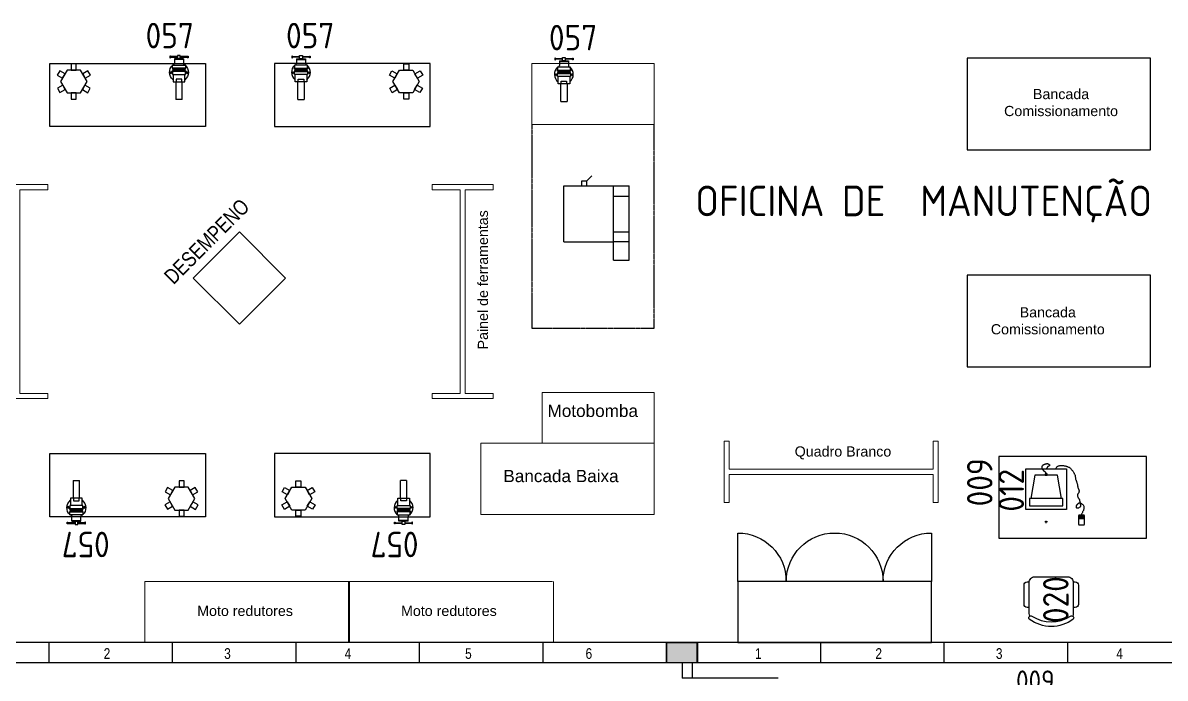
# Model space of a CAD drawing. Header units: millimetres. Extents: x 18768 to 1484868, y -11027 to 520152.
# Drawn here: x 96011 to 107219, y 494528 to 500961 of the extents above; entities that cross this region are included whole.
import ezdxf
from ezdxf.enums import TextEntityAlignment as Align

# ---------------------------------------------------------------- set-up
doc = ezdxf.new("R2010")
doc.units = ezdxf.units.MM
doc.linetypes.add('DASHED', pattern=[0.75, 0.55, -0.2])
doc.linetypes.add('HIDDEN2', pattern=[4.7625, 3.175, -1.5875])
for name, color, linetype in [('4-MOBILIA', 4, 'Continuous'), ('L025-CONTORNO', 7, 'Continuous'), ('L025-TEXTO', 7, 'Continuous'), ('L025-TRACEJ', 140, 'DASHED'), ('L035-ARRANJO-ADQUIRIR', 102, 'Continuous'), ('L035-ARRANJO-EXISTENTE', 180, 'Continuous'), ('L035-ARRANJO-REMANEJADO', 200, 'Continuous'), ('L035-TEXTO', 40, 'Continuous'), ('PAREDES', 7, 'Continuous')]:
    doc.layers.add(name, color=color, linetype=linetype)
doc.styles.add('ISO-CP--25', font='isocp.shx', dxfattribs={"height": 250})
doc.styles.add('ISO-CP--35', font='isocp.shx', dxfattribs={"height": 350})
doc.styles.get("Standard").update_dxf_attribs({"font": 'arial.ttf'})

# ---------------------------------------------------------------- blocks, each defined once
blk = doc.blocks.new('BL_SENAI_id9320210400')
at = {"layer": 'L035-ARRANJO-ADQUIRIR', "color": 0}
for points in [[(-690, 550, -0.290756), (-310, 550, 0.829608), (-284, 579, 0.333333), (-716, 579, 0.829608), (-690, 550)], [(-717, 464), (-737, 464, 0.414214), (-767, 434), (-767, 244, 0.414214), (-737, 214), (-717, 214)], [(-710, 550, 0.129448), (-717, 523), (-717, 219, 0.414214), (-663, 164), (-338, 164, 0.414214), (-284, 219), (-284, 525, 0.120944), (-290, 550)], [(-284, 214), (-264, 214, 0.414214), (-234, 244), (-234, 434, 0.414214), (-264, 464), (-284, 464)]]:
    blk.add_lwpolyline(points, format="xyb", dxfattribs=at)
at = {"layer": 'L025-TEXTO', "style": 'ISO-CP--25'}
blk.add_attdef('rmp_mt_codmaterial', (15, 15), '', height=40, dxfattribs=at)
at = {"layer": 'L025-TEXTO', "style": 'ISO-CP--25', "flags": 1}
for tag in ['rmp_mt_nomeunid', 'rmp_mt_potencia', 'rmp_mt_cod']:
    blk.add_attdef(tag, (15, 15), '', height=40, dxfattribs=at)
blk = doc.blocks.new('BL_SENAI_id9320220810')
at = {"layer": 'L025-CONTORNO', "color": 0}
blk.add_lwpolyline([(-688, 238), (112, 238), (112, 1688), (-688, 1688)], close=True, dxfattribs=at)
at = {"layer": 'L025-TEXTO', "style": 'ISO-CP--25'}
blk.add_attdef('rmp_mt_codmaterial', (15, 15), '', height=40, dxfattribs=at)
at = {"layer": 'L025-TEXTO', "style": 'ISO-CP--25', "flags": 1}
for tag in ['rmp_mt_nomeunid', 'rmp_mt_potencia', 'rmp_mt_cod']:
    blk.add_attdef(tag, (15, 15), '', height=40, dxfattribs=at)
blk = doc.blocks.new('BL_SENAI_id9310100290')
at = {"layer": 'L035-ARRANJO-EXISTENTE', "color": 0}
for p, q in [((-340, 112), (-340, 227)), ((-340, 227), (-272, 227)), ((-228, 233), (-238, 233)), ((-228, 106), (-228, 233)), ((-217, 106), (-217, 233)), ((-217, 233), (-207, 233)), ((-515, 200), (-515, 139)), ((-515, 200), (-340, 200)), ((-340, 139), (-515, 139)), ((-272, 112), (-340, 112)), ((-238, 219), (-238, 106)), ((-207, 219), (-207, 106)), ((-178, 144), (-178, 195)), ((-114, 214), (-159, 214)), ((-114, 125), (-159, 125)), ((-121, 214), (-121, 125)), ((-114, 214), (-114, 125)), ((-238, 106), (-228, 106)), ((-207, 106), (-217, 106))]:
    blk.add_line(p, q, dxfattribs=at)
for points in [[(-268, 233), (-238, 233), (-238, 106), (-268, 106)], [(-178, 233), (-207, 233), (-207, 106), (-178, 106)], [(-104, 259), (-104, 252), (-88, 252), (-88, 259)], [(-340, 143), (-340, 197), (-314, 197), (-314, 143)], [(-114, 156), (-114, 183), (-83, 183), (-83, 156)], [(-104, 80), (-104, 86), (-88, 86), (-88, 80)]]:
    blk.add_lwpolyline(points, close=True, dxfattribs=at)
for points in [[(-99, 183), (-99, 252), (-92, 252), (-92, 183)], [(-92, 156), (-92, 86), (-99, 86), (-99, 156)]]:
    blk.add_lwpolyline(points, dxfattribs=at)
for centre in [(-250, 248), (-250, 92)]:
    blk.add_circle(centre, 7.45, dxfattribs=at)
for centre, radius, start, end in [((-247, 170), 92.8, 41.7386, 141.8707), ((-272, 231), 4.33, 270, 0), ((-159, 233), 19, 180, 270), ((-247, 170), 92.8, 218.1293, 318.2614), ((-272, 108), 4.33, 0, 90), ((-159, 106), 19, 90, 180)]:
    blk.add_arc(centre, radius, start, end, dxfattribs=at)
at = {"layer": 'L025-TEXTO', "style": 'ISO-CP--25'}
blk.add_attdef('rmp_mt_codmaterial', (15, 15), '', height=40, dxfattribs=at)
at = {"layer": 'L025-TEXTO', "style": 'ISO-CP--25', "flags": 1}
for tag in ['rmp_mt_nomeunid', 'rmp_mt_potencia', 'rmp_mt_cod']:
    blk.add_attdef(tag, (15, 15), '', height=40, dxfattribs=at)
blk = doc.blocks.new('BL_SENAI_id9370710510')
at = {"layer": 'L035-ARRANJO-ADQUIRIR', "color": 0}
for p, q in [((173, 95), (173, 119)), ((491, 168), (491, 85)), ((491, 142), (549, 142)), ((491, 141), (549, 141)), ((495, 168), (495, 145)), ((511, 168), (495, 168)), ((495, 145), (511, 145)), ((542, 174), (498, 174)), ((511, 145), (511, 168)), ((529, 168), (512, 168)), ((512, 168), (512, 145)), ((512, 145), (529, 145)), ((529, 145), (529, 168)), ((530, 168), (530, 145)), ((546, 168), (530, 168)), ((530, 145), (546, 145)), ((546, 145), (546, 168)), ((549, 85), (549, 168)), ((185, 107), (161, 107)), ((498, 78), (542, 78))]:
    blk.add_line(p, q, dxfattribs=at)
for points in [[(173, 581), (172, 586), (170, 590), (168, 593), (165, 596), (162, 598), (160, 599), (158, 600), (156, 602), (154, 603), (153, 604), (152, 606), (152, 607), (152, 609), (151, 610), (151, 611), (150, 612), (149, 613), (148, 614), (146, 615), (145, 616), (143, 617), (141, 618), (139, 620), (138, 622), (136, 624), (135, 627), (134, 630), (133, 633), (133, 637), (133, 640), (133, 644), (133, 647), (134, 650), (134, 653), (135, 656), (137, 658), (138, 661), (140, 663), (142, 665), (144, 667), (146, 668), (148, 670), (151, 671), (153, 672), (156, 673), (158, 674), (160, 675), (162, 676), (164, 676), (166, 677), (168, 678), (170, 678), (172, 679), (174, 679), (175, 679), (177, 680), (179, 680), (180, 680), (182, 680), (183, 680), (185, 680), (187, 680), (189, 679), (190, 679), (192, 678), (194, 678), (195, 677), (197, 676), (199, 675), (200, 674), (201, 672), (203, 671), (204, 670), (205, 669), (205, 667), (206, 666), (206, 665), (206, 664), (206, 663), (206, 662), (205, 660), (205, 659), (204, 658), (203, 658), (201, 657), (200, 656), (199, 655), (197, 654), (196, 653), (194, 653), (193, 652), (191, 651), (190, 650), (189, 649), (187, 648), (186, 647), (185, 645), (184, 644), (183, 642), (182, 640), (181, 637), (179, 635), (176, 632), (173, 629)], [(323, 336), (283, 566), (63, 566), (23, 336)], [(268, 629), (272, 638), (277, 645), (282, 650), (288, 655), (294, 657), (300, 659), (307, 661), (313, 661), (320, 662), (326, 662), (332, 661), (338, 661), (343, 660), (349, 659), (355, 658), (360, 657), (366, 656), (371, 654), (377, 652), (382, 651), (387, 649), (392, 646), (397, 644), (402, 641), (406, 637), (411, 634), (415, 630), (419, 626), (422, 621), (426, 617), (430, 612), (433, 607), (437, 602), (440, 597), (443, 591), (447, 586), (449, 580), (452, 575), (454, 570), (456, 565), (457, 560), (458, 555), (459, 550), (460, 545), (460, 540), (461, 535), (461, 531), (462, 526), (464, 521), (466, 516), (467, 511), (470, 507), (472, 502), (474, 496), (475, 491), (477, 486), (478, 481), (479, 475), (480, 470), (481, 465), (481, 459), (482, 454), (483, 449), (484, 445), (486, 440), (487, 436), (489, 432), (491, 428), (492, 425), (494, 421), (495, 418), (496, 415), (496, 411), (496, 408), (496, 405), (495, 402), (494, 398), (493, 395), (492, 393), (490, 390), (488, 387), (486, 385), (484, 382), (482, 380), (481, 377), (480, 375), (479, 372), (479, 369), (479, 366), (479, 362), (481, 359), (482, 355), (484, 352), (486, 348), (488, 345), (490, 342), (492, 338), (493, 336), (495, 333), (497, 331), (498, 329), (499, 327), (500, 326), (501, 325), (501, 325), (501, 324), (501, 324), (501, 324), (501, 324), (500, 323), (500, 322), (501, 319), (501, 316), (502, 312), (503, 308), (504, 303), (505, 298), (506, 293), (507, 287), (508, 283), (509, 278), (510, 275), (511, 271), (511, 268), (511, 265), (510, 262), (509, 259), (507, 257), (505, 254), (502, 251), (498, 248), (495, 246), (491, 244), (487, 242), (483, 241), (480, 241), (477, 241), (475, 242), (473, 243), (471, 245), (470, 247), (469, 250), (469, 253), (469, 256), (469, 259), (470, 262), (471, 265), (472, 268), (473, 271), (475, 274), (477, 277), (479, 280), (482, 283), (485, 286), (488, 289), (491, 291), (495, 293), (498, 294), (503, 294), (507, 293), (512, 292), (517, 290), (522, 287), (527, 283), (531, 279), (536, 274), (539, 269), (542, 263), (543, 257), (544, 251), (544, 245), (543, 239), (542, 233), (540, 227), (538, 221), (536, 216), (533, 210), (530, 205), (528, 199), (525, 194), (523, 189), (521, 183), (520, 177), (520, 174)]]:
    blk.add_lwpolyline(points, dxfattribs=at)
for points in [[(-27, 229), (-27, 629), (373, 629), (373, 229)], [(162, 566), (184, 566), (184, 581), (162, 581)], [(335, 266), (335, 336), (10, 336), (10, 266)]]:
    blk.add_lwpolyline(points, close=True, dxfattribs=at)
for centre, start, end in [((498, 168), 90, 180), ((542, 168), 0, 90), ((498, 85), 180, 270), ((542, 85), 270, 0)]:
    blk.add_arc(centre, 6.72, start, end, dxfattribs=at)
at = {"layer": 'L025-TEXTO', "style": 'ISO-CP--25'}
blk.add_attdef('rmp_mt_codmaterial', (15, 15), '', height=40, dxfattribs=at)
at = {"layer": 'L025-TEXTO', "style": 'ISO-CP--25', "flags": 1}
for tag in ['rmp_mt_nomeunid', 'rmp_mt_potencia', 'rmp_mt_cod']:
    blk.add_attdef(tag, (15, 15), '', height=40, dxfattribs=at)

msp = doc.modelspace()

# ---------------------------------------------------------------- hatches: boundary and pattern name
h = msp.add_hatch(color=1)
h.dxf.hatch_style = 1
h.paths.add_polyline_path([(102627.615, 494877.757), (102327.615, 494877.757), (102327.615, 494677.757), (102627.615, 494677.757)])
h.paths.add_polyline_path([(95055.615, 494877.757), (94755.615, 494877.757), (94755.615, 494677.757), (95055.615, 494677.757)])

# ---------------------------------------------------------------- linework, layer by layer
at = {"linetype": 'HIDDEN2'}
for p, q in [((101006.318, 499963.158), (101006.318, 497963.158)), ((102206.318, 497963.158), (102206.318, 499963.158)), ((101006.318, 497963.158), (102206.318, 497963.158))]:
    msp.add_line(p, q, dxfattribs=at)
at = {"linetype": 'ByBlock', "lineweight": 15}
for p, q in [((102206.318, 497333.158), (101106.318, 497333.158)), ((101106.318, 497333.158), (101106.318, 496833.158)), ((102206.318, 496833.158), (102206.318, 497333.158)), ((102206.318, 496833.158), (100506.318, 496833.158)), ((100506.318, 496833.158), (100506.318, 496133.158)), ((101106.318, 496833.158), (102206.318, 496833.158)), ((102206.318, 496133.158), (102206.318, 496833.158)), ((100506.318, 496133.158), (102206.318, 496133.158)), ((97206.318, 495477.757), (99206.318, 495477.757)), ((97206.318, 494877.757), (97206.318, 495477.757)), ((99206.318, 495477.757), (99206.318, 494877.757)), ((99206.318, 495477.757), (101206.318, 495477.757)), ((99206.318, 494877.757), (99206.318, 495477.757)), ((99216.318, 494877.757), (99216.318, 495477.757)), ((101216.318, 495477.757), (101216.318, 494877.757)), ((101216.318, 494877.757), (101216.318, 495477.757)), ((99206.318, 494877.757), (97206.318, 494877.757))]:
    msp.add_line(p, q, dxfattribs=at)
at = {"color": 1}
for p, q in [((96267.615, 494677.757), (96267.615, 494877.757)), ((97479.615, 494677.757), (97479.615, 494877.757)), ((98691.615, 494677.757), (98691.615, 494877.757)), ((99903.615, 494677.757), (99903.615, 494877.757)), ((101115.615, 494677.757), (101115.615, 494877.757)), ((102327.615, 494677.757), (102327.615, 494877.757)), ((102627.615, 494677.757), (102627.615, 494877.757)), ((103839.615, 494677.757), (103839.615, 494877.757)), ((105051.615, 494677.757), (105051.615, 494877.757)), ((106263.615, 494677.757), (106263.615, 494877.757))]:
    msp.add_line(p, q, dxfattribs=at)
for points in [[(105276.318, 499713.158), (107076.318, 499713.158), (107076.318, 500613.158), (105276.318, 500613.158)], [(96576.543, 500272.709), (96641.543, 500385.292), (96576.543, 500497.875), (96446.543, 500497.875), (96381.543, 500385.292), (96446.543, 500272.709)], [(99706.093, 500272.709), (99641.093, 500385.292), (99706.093, 500497.875), (99836.093, 500497.875), (99901.093, 500385.292), (99836.093, 500272.709)], [(98136.318, 498003.158), (98588.866, 498455.706), (98136.318, 498908.254), (97683.77, 498455.706)], [(105276.318, 497583.158), (107076.318, 497583.158), (107076.318, 498483.158), (105276.318, 498483.158)], [(97502.093, 496403.607), (97437.093, 496291.023), (97502.093, 496178.44), (97632.093, 496178.44), (97697.093, 496291.023), (97632.093, 496403.607)], [(98780.543, 496403.607), (98845.543, 496291.023), (98780.543, 496178.44), (98650.543, 496178.44), (98585.543, 496291.023), (98650.543, 496403.607)], [(103026.318, 494877.757), (104926.318, 494877.757), (104926.318, 495477.757), (103026.318, 495477.757)], [(102330.615, 494877.757), (102630.615, 494877.757), (102630.615, 494677.757), (102330.615, 494677.757)]]:
    msp.add_lwpolyline(points, close=True)
for points in [[(97802.318, 499943.158), (96276.318, 499943.158), (96276.318, 500563.158), (97802.318, 500563.158), (97802.318, 499943.158)], [(96425.439, 500461.322), (96373.477, 500491.322), (96348.477, 500448.021), (96400.439, 500418.021), (96425.439, 500461.322)], [(96534.073, 500497.875), (96534.073, 500557.875), (96484.073, 500557.875), (96484.073, 500497.875), (96534.073, 500497.875)], [(96649.964, 500490.705), (96598.003, 500460.705), (96623.003, 500417.404), (96674.964, 500447.404), (96649.964, 500490.705)], [(98480.318, 499943.158), (100006.318, 499943.158), (100006.318, 500563.158), (98480.318, 500563.158), (98480.318, 499943.158)], [(99632.672, 500490.705), (99684.633, 500460.705), (99659.633, 500417.404), (99607.672, 500447.404), (99632.672, 500490.705)], [(99748.563, 500497.875), (99748.563, 500557.875), (99798.563, 500557.875), (99798.563, 500497.875), (99748.563, 500497.875)], [(99857.197, 500461.322), (99909.159, 500491.322), (99934.159, 500448.021), (99882.197, 500418.021), (99857.197, 500461.322)], [(96402.205, 500349.504), (96350.243, 500319.504), (96375.243, 500276.202), (96427.205, 500306.202), (96402.205, 500349.504)], [(96672.4, 500318.739), (96620.439, 500348.739), (96595.439, 500305.438), (96647.4, 500275.438), (96672.4, 500318.739)], [(99610.236, 500318.739), (99662.197, 500348.739), (99687.197, 500305.438), (99635.236, 500275.438), (99610.236, 500318.739)], [(99880.431, 500349.504), (99932.392, 500319.504), (99907.392, 500276.202), (99855.431, 500306.202), (99880.431, 500349.504)], [(96534.073, 500212.709), (96534.073, 500272.709), (96484.073, 500272.709), (96484.073, 500212.709), (96534.073, 500212.709)], [(99748.563, 500212.709), (99748.563, 500272.709), (99798.563, 500272.709), (99798.563, 500212.709), (99748.563, 500212.709)], [(96276.318, 496733.158), (97802.318, 496733.158), (97802.318, 496113.158), (96276.318, 496113.158), (96276.318, 496733.158)], [(100006.318, 496733.158), (98480.318, 496733.158), (98480.318, 496113.158), (100006.318, 496113.158), (100006.318, 496733.158)], [(97544.563, 496463.607), (97544.563, 496403.607), (97594.563, 496403.607), (97594.563, 496463.607), (97544.563, 496463.607)], [(98738.073, 496463.607), (98738.073, 496403.607), (98688.073, 496403.607), (98688.073, 496463.607), (98738.073, 496463.607)], [(97406.236, 496357.576), (97458.197, 496327.576), (97483.197, 496370.878), (97431.236, 496400.878), (97406.236, 496357.576)], [(97676.431, 496326.812), (97728.392, 496356.812), (97703.392, 496400.113), (97651.431, 496370.113), (97676.431, 496326.812)], [(98606.205, 496326.812), (98554.243, 496356.812), (98579.243, 496400.113), (98631.205, 496370.113), (98606.205, 496326.812)], [(98876.4, 496357.576), (98824.439, 496327.576), (98799.439, 496370.878), (98851.4, 496400.878), (98876.4, 496357.576)], [(97428.672, 496185.61), (97480.633, 496215.61), (97455.633, 496258.911), (97403.672, 496228.911), (97428.672, 496185.61)], [(97653.197, 496214.993), (97705.159, 496184.993), (97730.159, 496228.294), (97678.197, 496258.294), (97653.197, 496214.993)], [(98629.439, 496214.993), (98577.477, 496184.993), (98552.477, 496228.294), (98604.439, 496258.294), (98629.439, 496214.993)], [(98853.964, 496185.61), (98802.003, 496215.61), (98827.003, 496258.911), (98878.964, 496228.911), (98853.964, 496185.61)], [(97544.563, 496178.44), (97544.563, 496118.44), (97594.563, 496118.44), (97594.563, 496178.44), (97544.563, 496178.44)], [(98738.073, 496178.44), (98738.073, 496118.44), (98688.073, 496118.44), (98688.073, 496178.44), (98738.073, 496178.44)]]:
    msp.add_lwpolyline(points)
at = {"linetype": 'ByBlock', "lineweight": 15}
for points in [[(102084.318, 499963.158), (102206.318, 499963.158), (102206.318, 500563.158), (101006.318, 500563.158), (101006.318, 499963.158), (102084.318, 499963.158)], [(95656.318, 499323.158), (95656.318, 499373.158), (96256.318, 499373.158), (96256.318, 499323.158), (95981.318, 499323.158), (95981.318, 497323.158), (96256.318, 497323.158), (96256.318, 497273.158), (95656.318, 497273.158), (95656.318, 497323.158), (95931.318, 497323.158), (95931.318, 499323.158), (95656.318, 499323.158)], [(100626.318, 499323.158), (100626.318, 499373.158), (100026.318, 499373.158), (100026.318, 499323.158), (100301.318, 499323.158), (100301.318, 497323.158), (100026.318, 497323.158), (100026.318, 497273.158), (100626.318, 497273.158), (100626.318, 497323.158), (100351.318, 497323.158), (100351.318, 499323.158), (100626.318, 499323.158)], [(104943.02, 496853.158), (104993.02, 496853.158), (104993.02, 496253.158), (104943.02, 496253.158), (104943.02, 496528.158), (102943.02, 496528.158), (102943.02, 496253.158), (102893.02, 496253.158), (102893.02, 496853.158), (102943.02, 496853.158), (102943.02, 496578.158), (104943.02, 496578.158), (104943.02, 496853.158)]]:
    msp.add_lwpolyline(points, dxfattribs=at)
at = {"color": 2}
msp.add_lwpolyline([(103026.318, 495477.757), (103026.318, 495952.757, -0.414213562), (103501.318, 495477.757, -0.414213562), (103976.318, 495952.757, -0.414213562), (104451.318, 495477.757, -0.414213562), (104926.318, 495952.757), (104926.318, 495477.757)], format="xyb", dxfattribs=at)
at = {"layer": 'L025-TRACEJ', "color": 0}
msp.add_line((101959.146, 498810.448), (101807.718, 498810.448), dxfattribs=at)
at = {"layer": 'L035-ARRANJO-REMANEJADO', "color": 0}
for p, q in [((101545.033, 499410.448), (101595.033, 499460.448)), ((101317.718, 499360.448), (101959.146, 499360.448)), ((101317.718, 498810.448), (101317.718, 499360.448)), ((101495.033, 499410.448), (101545.033, 499410.448)), ((101495.033, 499360.448), (101495.033, 499410.448)), ((101545.033, 499360.448), (101545.033, 499410.448)), ((101807.718, 498630.448), (101807.718, 499360.448)), ((101959.146, 498630.448), (101959.146, 499360.448)), ((101807.718, 499260.448), (101959.146, 499260.448)), ((101807.718, 498910.448), (101959.146, 498910.448)), ((101317.718, 498810.448), (101807.718, 498810.448)), ((101807.718, 498630.448), (101959.146, 498630.448))]:
    msp.add_line(p, q, dxfattribs=at)
at = {"layer": 'PAREDES'}
for p, q in [((109899.615, 494877.757), (92449.615, 494877.757)), ((109879.615, 494677.757), (92429.615, 494677.757)), ((109879.615, 494677.757), (92429.615, 494677.757)), ((109879.615, 494677.757), (92429.615, 494677.757)), ((109899.615, 494677.757), (92449.615, 494677.757)), ((109899.615, 494677.757), (92449.615, 494677.757)), ((110099.615, 494677.757), (92449.615, 494677.757)), ((102480.615, 494677.757), (102480.615, 494527.755)), ((102579.615, 494677.757), (102579.615, 494527.755)), ((102579.615, 494677.757), (102579.615, 494527.755)), ((102579.615, 494677.757), (102579.615, 494527.755)), ((103423.468, 494527.755), (102480.615, 494527.755))]:
    msp.add_line(p, q, dxfattribs=at)

# ---------------------------------------------------------------- block references
at = {"layer": 'L035-ARRANJO-ADQUIRIR'}
ref = msp.add_blockref('BL_SENAI_id9320220810', (105348.151, 496014.982), dxfattribs=dict(at, rotation=270.0000000000882))
ref.add_attrib('rmp_mt_codmaterial', '009', dxfattribs={"layer": 'L025-TEXTO', "height": 250, "rotation": 90, "style": 'ISO-CP--25'}).set_placement((105525.297, 496450.413), align=Align.CENTER)
ref = msp.add_blockref('BL_SENAI_id9370710510', (105878.954, 495954.014), dxfattribs=at)
ref.add_attrib('rmp_mt_codmaterial', '012', dxfattribs={"layer": 'L025-TEXTO', "height": 250, "rotation": 90, "style": 'ISO-CP--25'}).set_placement((105709.371, 496371.891), align=Align.MIDDLE)
ref = msp.add_blockref('BL_SENAI_id9320210400', (106601.966, 495686.079), dxfattribs=dict(at, xscale=-1, rotation=180))
ref.add_attrib('rmp_mt_codmaterial', '020', dxfattribs={"layer": 'L025-TEXTO', "height": 250, "rotation": 90, "style": 'ISO-CP--25'}).set_placement((106146.536, 495298.516), align=Align.MIDDLE)
ref = msp.add_blockref('BL_SENAI_id9320220810', (105369.467, 493786.926), dxfattribs=dict(at, xscale=0.8, yscale=0.8, zscale=0.8, rotation=270))
ref.add_attrib('rmp_mt_codmaterial', '009', dxfattribs={"layer": 'L025-TEXTO', "height": 200, "style": 'ISO-CP--25'}).set_placement((105945.387, 494403.515), align=Align.CENTER)
at = {"layer": 'L035-ARRANJO-EXISTENTE'}
ref = msp.add_blockref('BL_SENAI_id9310100290', (97372.786, 500722.311), dxfattribs=dict(at, xscale=-1, rotation=269.9999999996447))
ref.add_attrib('rmp_mt_codmaterial', '057', dxfattribs={"layer": 'L025-TEXTO', "height": 250, "style": 'ISO-CP--25'}).set_placement((97452.316, 500711.054), align=Align.CENTER)
ref = msp.add_blockref('BL_SENAI_id9310100290', (98909.85, 500722.311), dxfattribs=dict(at, rotation=90.00000000035527))
ref.add_attrib('rmp_mt_codmaterial', '057', dxfattribs={"layer": 'L025-TEXTO', "height": 250, "style": 'ISO-CP--25'}).set_placement((98830.319, 500711.054), align=Align.CENTER)
ref = msp.add_blockref('BL_SENAI_id9310100290', (101489.251, 500702.311), dxfattribs=dict(at, rotation=90.00000000000001))
ref.add_attrib('rmp_mt_codmaterial', '057', dxfattribs={"layer": 'L025-TEXTO', "height": 250, "style": 'ISO-CP--25'}).set_placement((101409.72, 500691.054), align=Align.CENTER)
ref = msp.add_blockref('BL_SENAI_id9310100290', (96705.85, 495954.004), dxfattribs=dict(at, xscale=-1, rotation=89.99999999955858))
ref.add_attrib('rmp_mt_codmaterial', '057', dxfattribs={"layer": 'L025-TEXTO', "height": 250, "rotation": 180, "style": 'ISO-CP--25'}).set_placement((96626.319, 495965.262), align=Align.CENTER)
ref = msp.add_blockref('BL_SENAI_id9310100290', (99576.786, 495954.004), dxfattribs=dict(at, rotation=270.0000000004414))
ref.add_attrib('rmp_mt_codmaterial', '057', dxfattribs={"layer": 'L025-TEXTO', "height": 250, "rotation": 180, "style": 'ISO-CP--25'}).set_placement((99656.316, 495965.262), align=Align.CENTER)

# ---------------------------------------------------------------- texts
at = {"linetype": 'ByBlock', "lineweight": 15, "attachment_point": 3}
for s, insert, char_height in [('Motobomba', (102046.787, 497212.44), 120.3504), ('Bancada Baixa', (101856.787, 496572.44), 120.35038)]:
    msp.add_mtext(s, dxfattribs=dict(at, insert=insert, char_height=char_height))
at = {"layer": '4-MOBILIA', "char_height": 100, "width": 2370.115, "attachment_point": 1}
for s, insert in [('\\pxqc;{\\fArial|b0|i0|c0|p34;Bancada \\PComissionamento}', (105012.712, 500312.132)), ('\\pxqc;{\\fArial|b0|i0|c0|p34;Bancada \\PComissionamento}', (104882.712, 498169.655)), ('\\pxqc;Quadro Branco', (102873.02, 496803.235)), ('\\pxqc;Moto redutores', (97006.318, 495238.235)), ('\\pxqc;Moto redutores', (99006.318, 495238.235))]:
    msp.add_mtext(s, dxfattribs=dict(at, insert=insert))
at = {"layer": '4-MOBILIA', "insert": (100576.395, 497253.158), "char_height": 100, "width": 2370.115, "attachment_point": 7, "rotation": 90}
msp.add_mtext('\\pxqc;Painel de ferramentas', dxfattribs=at)
at = {"layer": 'L035-TEXTO', "width": 0.8}
msp.add_text('DESEMPENO', height=150, rotation=45, dxfattribs=at).set_placement((97489.225, 498384.067))
for s, p in [('2', (96804.142, 494717.041)), ('3', (97986.142, 494717.041)), ('4', (99168.142, 494717.041)), ('5', (100350.142, 494717.041)), ('6', (101532.142, 494717.041)), ('1', (103194.142, 494717.041)), ('2', (104376.142, 494717.041)), ('3', (105558.142, 494717.041)), ('4', (106740.142, 494717.041))]:
    msp.add_text(s, height=105, dxfattribs=at).set_placement(p)
at = {"layer": 'L035-TEXTO', "insert": (104849.991, 499863.04), "char_height": 300, "width": 8756.13, "attachment_point": 2, "style": 'ISO-CP--35'}
msp.add_mtext('\\POFICINA DE  MANUTENÇÃO', dxfattribs=at)

doc.saveas('drawing.dxf')
